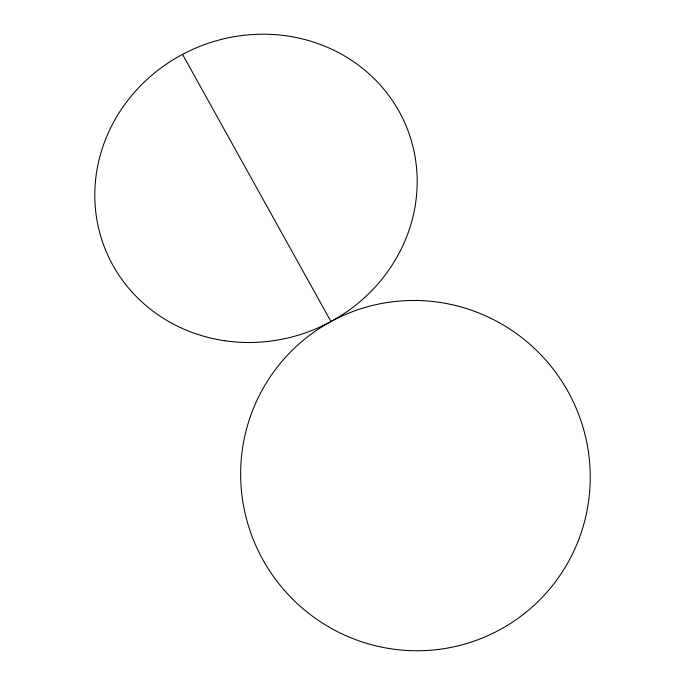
<?xml version="1.0" encoding="UTF-8"?>
<svg xmlns="http://www.w3.org/2000/svg" width="685" height="685" viewBox="0 0 685 685"><rect width="100%" height="100%" fill="white"/><g stroke="black" fill="none" stroke-linecap="round" stroke-linejoin="round"><path stroke-width="1.03" d="M182.535 54.38L330.966 321.53M224.954 340.787A162.585 152.686 -22.3 0 0 408.5 132.051A162.585 152.686 -22.3 0 0 134.525 92.244A162.585 152.686 -22.3 0 0 224.954 340.787M242.362 498.517A175.78 174.161 51.2 0 0 523.126 614.548A175.78 174.161 51.2 0 0 480.844 313.79A175.78 174.161 51.2 0 0 242.362 498.517"/></g></svg>
